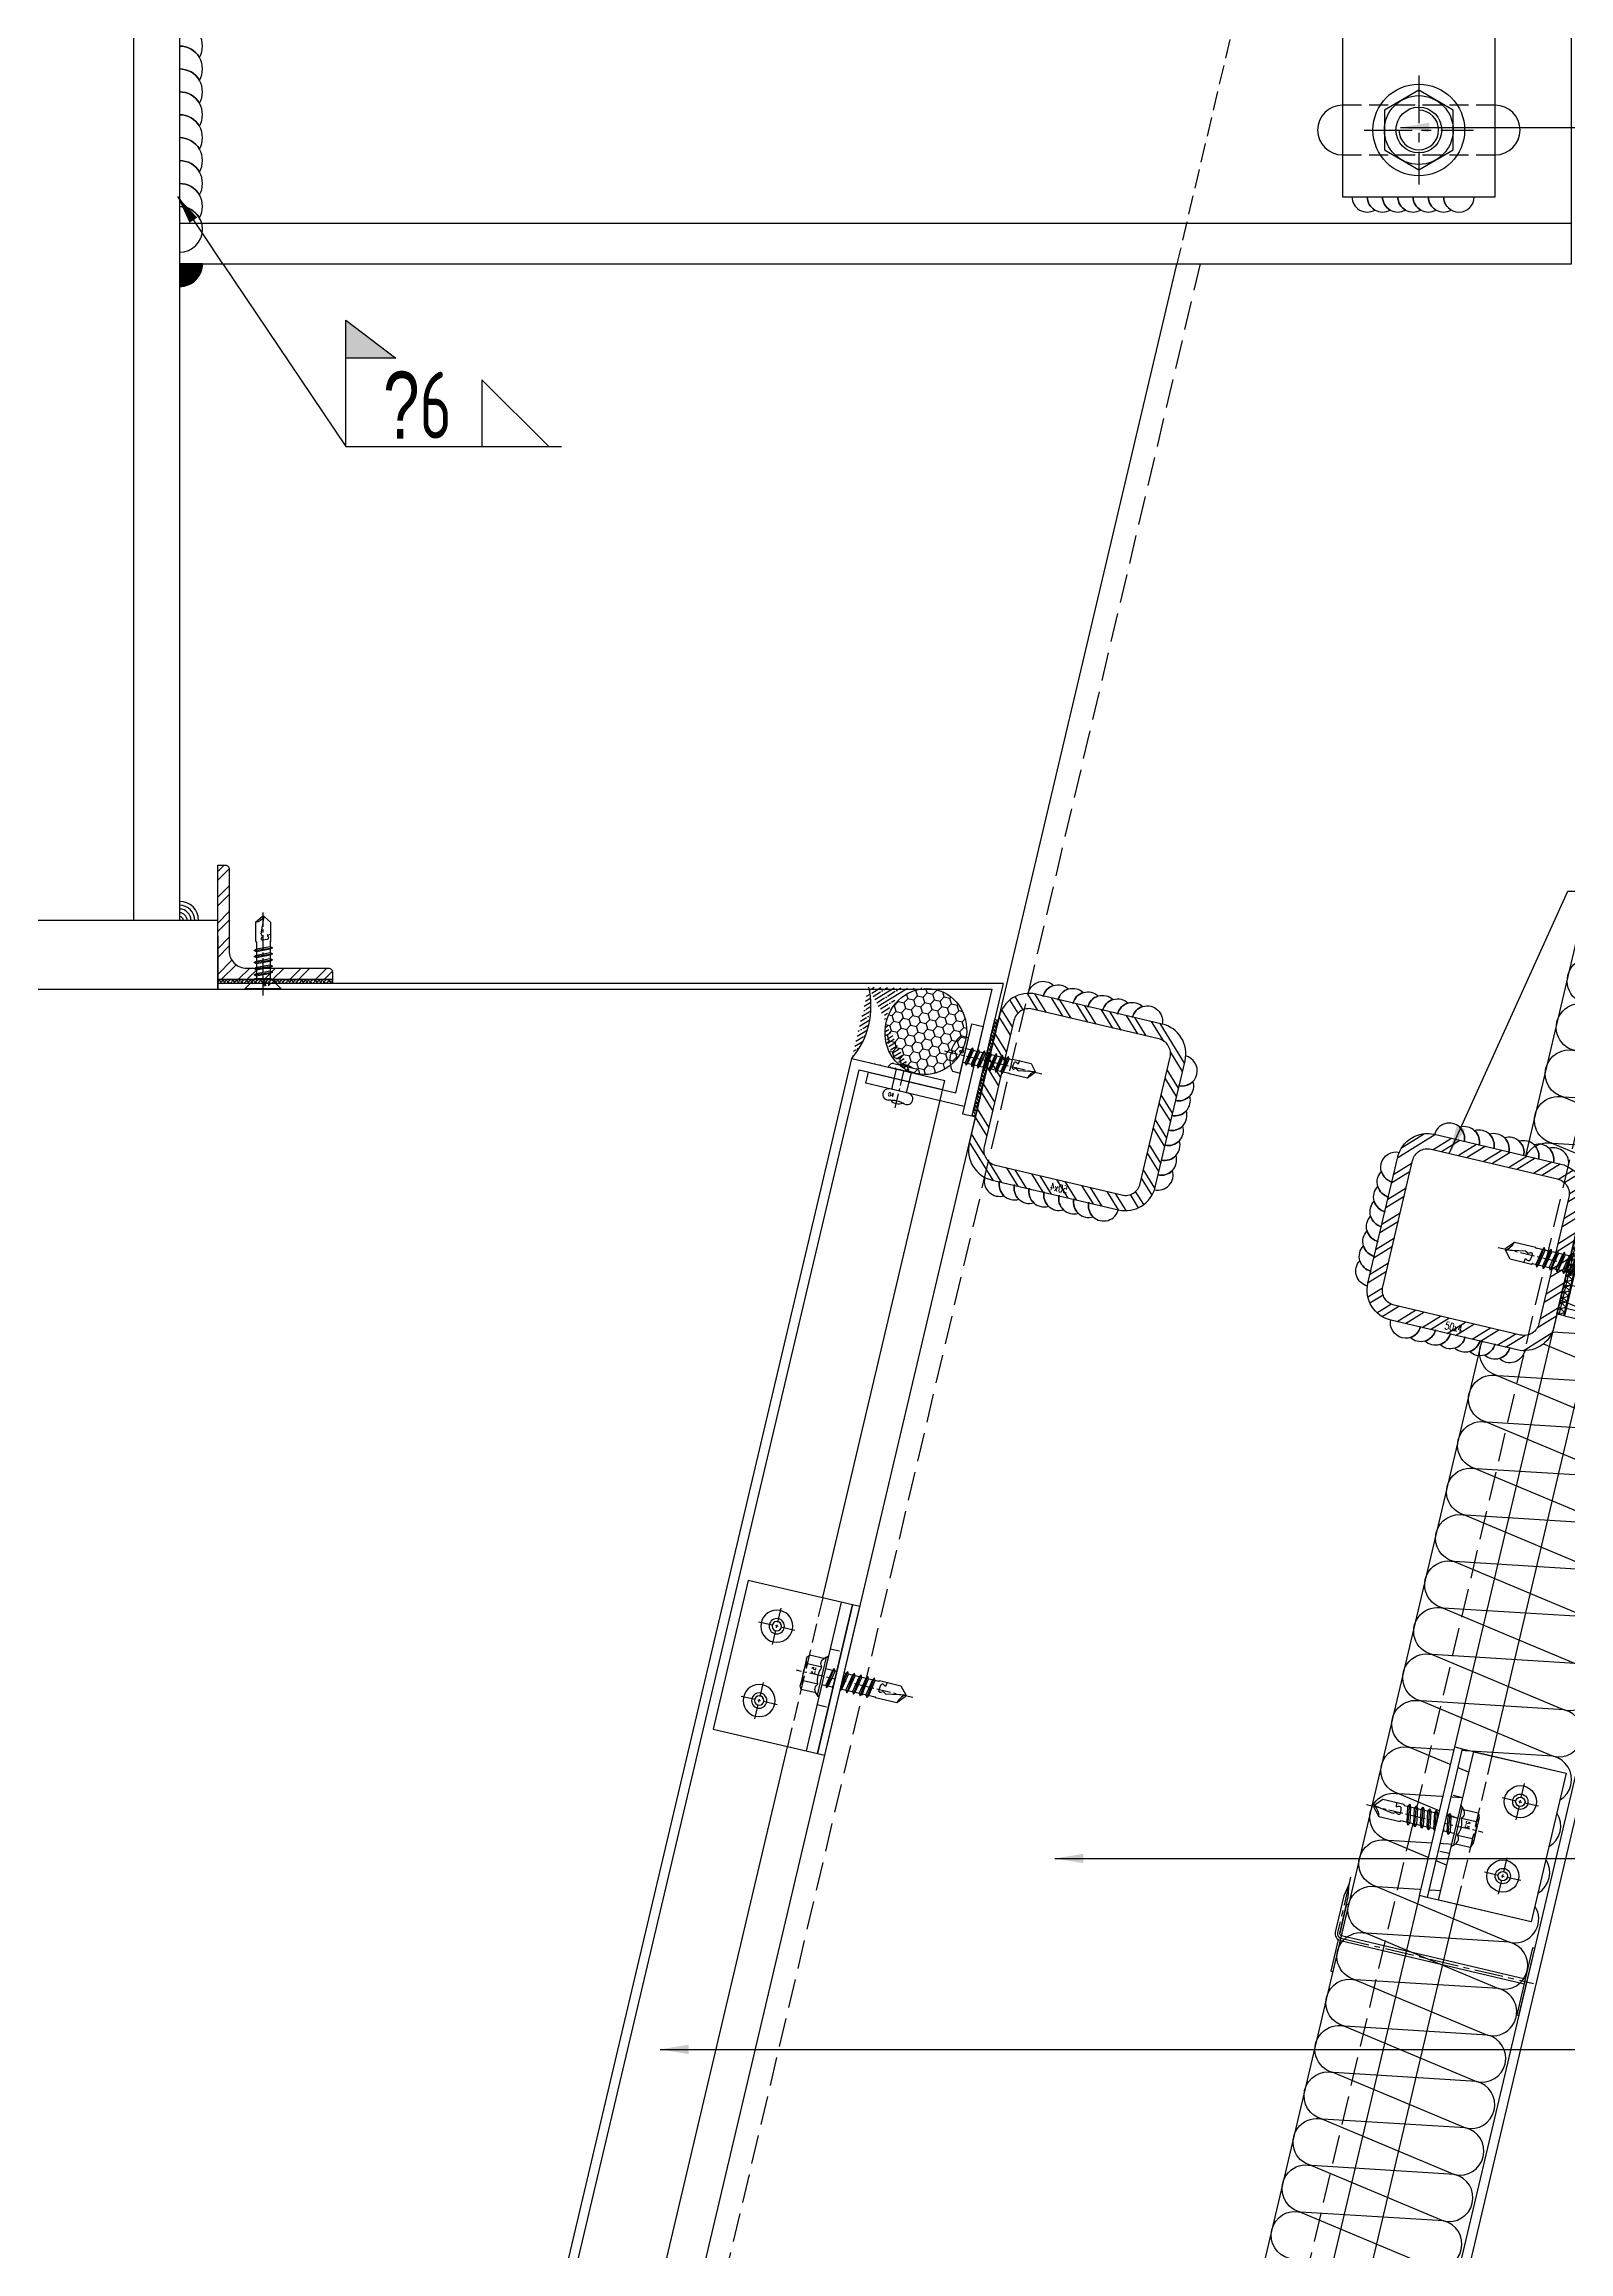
# Model space of a CAD drawing. Extents: x -160106 to 966792, y -663931 to 1550022.
# Drawn here: x -37958 to -37559, y -86445 to -85866 of the extents above; entities that cross this region are included whole.
import ezdxf
from ezdxf.enums import TextEntityAlignment as Align
from ezdxf.xclip import XClip

# ---------------------------------------------------------------- set-up
doc = ezdxf.new("R2010")
doc.units = 0
for name, pattern in [('CENTER', [2, 1.25, -0.25, 0.25, -0.25]), ('ZN-CENTER', [2, 1.25, -0.25, 0.25, -0.25]), ('ZN-DASH', [0.35, 0.25, -0.1])]:
    doc.linetypes.add(name, pattern=pattern)
for name, color, linetype in [('!ZN1-填充-8', 8, 'Continuous'), ('!ZN1-标注-173', 173, 'Continuous'), ('!ZN3-铝板幕墙-3', 3, 'Continuous'), ('!ZN4-焊缝-8', 8, 'Continuous'), ('!ZN4-辅助材料-1', 1, 'Continuous'), ('!ZN4-配件-11', 11, 'Continuous'), ('!ZN5-钢材投影-40', 40, 'Continuous'), ('!ZN5-钢材断面-2', 2, 'Continuous'), ('!ZN5-铝材投影-112', 112, 'Continuous'), ('!ZN6-虚线-8', 8, 'ZN-DASH'), ('!ZN6-轴线-1', 1, 'ZN-CENTER'), ('11紧固件', 11, 'Continuous'), ('20剖面图$0$建-墙-填充', 8, 'Continuous'), ('20剖面图$0$建-柱-钢', 9, 'Continuous'), ('DIM', 173, 'Continuous'), ('Fill', 8, 'Continuous'), ('焊缝', 8, 'Continuous')]:
    doc.layers.add(name, color=color, linetype=linetype)
doc.layers.add('@ZN-型材编号（非打印层）', color=8, linetype='Continuous', plot=False)
doc.styles.add('DHTEXT-1', font='ROMANS.shx', dxfattribs={"width": 0.7, "bigfont": 'CHINESE.shx'})
doc.styles.add('HZ_TS_0.7', font='TSSDENG', dxfattribs={"width": 0.7, "bigfont": 'HZTXT'})
doc.dimstyles.new('ZN5', dxfattribs={"dimscale": 5, "dimtxt": 2.5, "dimasz": 1.5, "dimexe": 1, "dimexo": 2, "dimgap": 0.9, "dimtad": 1, "dimdec": 0, "dimdsep": 46, "dimtxsty": 'DHTEXT-1', "dimblk": 'ARCHTICK', "dimcen": 2.5, "dimclrd": 173, "dimclre": 173, "dimclrt": 7, "dimazin": 2, "dimtfac": 1, "dimtdec": 0, "dimtix": 1, "dimtmove": 2, "dimatfit": 3, "dimfxl": 0, "dimtolj": 1, "dimtzin": 0, "dimarcsym": 0})

# ---------------------------------------------------------------- blocks, each defined once
blk = doc.blocks.new('20250911135335')
at = {"layer": '20剖面图$0$建-墙-填充'}
h = blk.add_hatch(dxfattribs=at)
h.set_pattern_fill('金属', color=0, scale=30, style=0)
h.set_pattern_definition([(45, (538034.506, -583557.45), (-53.0330086, 53.0330086), []), (45, (538069.86, -583557.45), (-53.0330086, 53.0330086), [])])
h.paths.add_polyline_path([(300, 500), (0, 500), (0, 482), (146, 482), (146, 18), (0, 18), (0, 0), (300, 0), (300, 18), (154, 18), (154, 482), (300, 482)])
at = {"layer": '20剖面图$0$建-柱-钢', "color": 0}
for p, q in [((300, 500), (0, 500)), ((0, 500), (0, 482)), ((300, 482), (300, 500)), ((0, 482), (146, 482)), ((146, 482), (146, 18)), ((154, 18), (154, 482)), ((154, 482), (300, 482)), ((146, 18), (0, 18)), ((0, 18), (0, 0)), ((300, 18), (154, 18)), ((300, 0), (300, 18)), ((0, 0), (300, 0))]:
    blk.add_line(p, q, dxfattribs=at)
blk = doc.blocks.new('20250911135442')
at = {"layer": '!ZN5-钢材投影-40', "ltscale": 0.3}
blk.add_lwpolyline([(-10, -18), (-10, -482), (-22, -482), (-22, -18)], close=True, dxfattribs=at)
at = {"layer": '焊缝', "ltscale": 30}
for centre, radius, start, end in [((-10, -18), 5, 270, 0), ((-10, -18), 4, 270, 0), ((-10, -18), 3, 270, 0), ((-10, -18), 2, 270, 0), ((-10, -18), 1, 270, 0), ((-10, -482), 5, 0, 90), ((-10, -482), 4, 0, 90), ((-10, -482), 3, 0, 90), ((-10, -482), 2, 0, 90), ((-10, -482), 1, 0, 90)]:
    blk.add_arc(centre, radius, start, end, dxfattribs=at)
blk = doc.blocks.new('铝板16mm胶缝')
at = {"layer": '!ZN1-填充-8'}
h = blk.add_hatch(dxfattribs=at)
h.set_pattern_fill('HONEY', color=256, scale=0.7, angle=-270, style=0)
h.set_pattern_definition([(90, (10097.3199, 185.0233), (-0.9623705, 1.666875), [1.11125, -2.2225]), (210, (10097.3199, 185.0233), (-0.962370845, -1.6668748), [1.11125, -2.2225]), (150, (10097.3199, 185.0233), (-1.924741345, 2e-07), [-2.2225, 1.11125])])
edge = h.paths.add_edge_path()
edge.add_ellipse((-8.5, 14.57), major_axis=(-8, 0), ratio=0.974793, start_angle=0, end_angle=360)
h = blk.add_hatch(dxfattribs=at)
h.set_pattern_fill('ANSI35', color=256, scale=0.5, angle=-270, style=0)
h.set_pattern_definition([(135, (0, 0), (-1.12253, -1.12253), []), (135, (0, 1.1225), (-1.12253, -1.12253), [1.984375, -0.396875, 0, -0.396875])])
edge = h.paths.add_edge_path()
edge.add_line((-0.51, 1.37), (-0.5, 14.57))
edge.add_line((-16.5, 1.37), (-16.5, 14.57))
edge.add_ellipse((-8.5, 14.57), major_axis=(-8, 0), ratio=0.974793, start_angle=0, end_angle=180)
edge.add_arc((-8.5, -14.45), 17.72, 63.16567, 116.83433)
at = {"layer": '!ZN4-辅助材料-1', "ltscale": 0.5}
blk.add_arc((-8.5, -14.45), 17.72, 63.16567, 116.83433, dxfattribs=at)
blk.add_ellipse((-8.5, 14.57), major_axis=(-8, 0), ratio=0.974793, dxfattribs=at)
at = {"layer": 'Defpoints', "ltscale": 0.5}
for p in [(-16.5, -0.63), (-8.5, -0.63), (-0.5, -0.63)]:
    blk.add_point(p, dxfattribs=at)
blk = doc.blocks.new('*U3378')
at = {"color": 0, "linetype": 'ZN-CENTER', "ltscale": 3}
blk.add_line((24, 0), (-7.28, 0), dxfattribs=at)
at = {"ltscale": 10}
for p, q in [((-5.45, -3.46), (-5.45, 3.46)), ((-1.02, 4.62), (-4.95, 4.62)), ((-1.02, 2.31), (-4.95, 2.31)), ((-0.55, -5.12), (-0.55, 5.12)), ((-0.17, 5.48), (0, 4.84)), ((0, -4.84), (0, 4.84)), ((0, 2.08), (14.29, 2.08)), ((1.42, 2.73), (2.2, -2.73)), ((3.22, 2.73), (4, -2.73)), ((5.02, 2.73), (5.8, -2.73)), ((6.82, 2.73), (7.6, -2.73)), ((8.62, 2.73), (9.4, -2.73)), ((10.42, 2.73), (11.2, -2.73)), ((12.22, 2.73), (13, -2.73)), ((-1.02, -2.31), (-4.95, -2.31)), ((-1.02, -4.62), (-4.95, -4.62)), ((-0.17, -5.48), (0, -4.84)), ((14.29, -2.09), (0, -2.09))]:
    blk.add_line(p, q, dxfattribs=at)
for points in [[(1.83, -2.09), (1.05, 2.08), (1.42, 2.73), (1.79, 2.08), (2.57, -2.09), (2.2, -2.73)], [(3.63, -2.09), (2.85, 2.08), (3.22, 2.73), (3.59, 2.08), (4.37, -2.09), (4, -2.73)], [(5.43, -2.09), (4.65, 2.08), (5.02, 2.73), (5.39, 2.08), (6.17, -2.09), (5.8, -2.73)], [(7.23, -2.09), (6.45, 2.08), (6.82, 2.73), (7.19, 2.08), (7.97, -2.09), (7.6, -2.73)], [(9.03, -2.09), (8.25, 2.08), (8.62, 2.73), (8.99, 2.08), (9.77, -2.09), (9.4, -2.73)], [(10.83, -2.09), (10.05, 2.08), (10.42, 2.73), (10.79, 2.08), (11.57, -2.09), (11.2, -2.73)], [(12.63, -2.09), (11.85, 2.08), (12.22, 2.73), (12.59, 2.08), (13.37, -2.09), (13, -2.73)]]:
    blk.add_lwpolyline(points, close=True, dxfattribs=at)
for points in [[(14.29, -2.09, -0.414214), (14.45, -2.24), (14.45, -2.32), (20.18, -2.32), (22, -0.26), (22, 0.26), (20.18, 2.32), (14.45, 2.32), (14.45, 2.24, -0.414214), (14.29, 2.08)], [(16.51, -2.32), (16.36, -1.2), (15.83, -1.52, -0.530462), (15.03, -1.17), (14.81, 0.1, -0.651316), (15.47, 0.54), (16, 0.21), (16.77, 0.66), (22, -0.26, -0.201226), (20.18, 2.32)]]:
    blk.add_lwpolyline(points, format="xyb", dxfattribs=at)
for centre, radius, start, end in [((-3.87, 3.46), 1.58, 133.17355, 226.82645), ((0.13, 0), 5.58, 155.5673, 204.4327), ((0.07, 3.46), 1.58, 133.17355, 226.82645), ((4.07, 0), 5.58, 155.5673, 204.4327), ((7.48, -2.87), 11.32, 132.49215, 138.60636), ((-3.87, -3.46), 1.58, 133.17355, 226.82645), ((0.07, -3.46), 1.58, 133.17355, 226.82645), ((7.48, 2.87), 11.32, 221.39356, 227.50785)]:
    blk.add_arc(centre, radius, start, end, dxfattribs=at)
at = {"layer": 'Defpoints', "color": 0, "ltscale": 10, "style": 'DHTEXT-1', "width": 0.7}
blk.add_text('5.5', height=1, rotation=90, dxfattribs=at).set_placement((-2.46, -0.93), align=Align.CENTER)
blk = doc.blocks.new('铝板连接件1(新规)')
at = {"layer": '!ZN1-填充-8'}
h = blk.add_hatch(dxfattribs=at)
h.set_pattern_fill('NET3', color=256, scale=0.4, angle=180, style=0)
h.set_pattern_definition([(180, (18968.597, 39999.0891), (-1e-15, -1.27), []), (240, (18968.597, 39999.0891), (1.099852263, -0.635), []), (300, (18968.597, 39999.0891), (1.099852263, 0.635), [])])
h.paths.add_polyline_path([(-13.5, 2), (-13.5, 0), (13.5, 0), (13.5, 2)])
at = {"layer": '!ZN4-辅助材料-1', "ltscale": 5}
blk.add_lwpolyline([(-13.5, 2), (-13.5, 0), (13.5, 0), (13.5, 2)], close=True, dxfattribs=at)
at = {"layer": '!ZN5-铝材投影-112'}
for points in [[(11.5, 2), (-13.5, 2), (-13.5, 30), (-10.5, 30), (-10.5, 5), (11.5, 5)], [(-11.5, 2), (13.5, 2), (13.5, 30), (10.5, 30), (10.5, 5), (-11.5, 5)]]:
    blk.add_lwpolyline(points, close=True, dxfattribs=at)
at = {"layer": '!ZN4-配件-11', "color": 1, "rotation": 270}
blk.add_blockref('*U3378', (0, 5), dxfattribs=at)
blk = doc.blocks.new('*U3563')
at = {"color": 0, "linetype": 'CENTER', "ltscale": 3}
blk.add_line((10.01, 0), (-2.45, 0), dxfattribs=at)
at = {"linetype": 'ByBlock', "lineweight": -2, "ltscale": 10}
for p, q in [((-1.2, -3), (-1.2, 3)), ((0, 4.2), (0, -4.2)), ((5.5, 2), (0, 2)), ((5.5, 2.5), (5.5, -2.5)), ((5.5, -2), (0, -2))]:
    blk.add_line(p, q, dxfattribs=at)
for centre, radius, start, end in [((4.42, 0), 5.96, 160.39505, 199.60495), ((0, 3), 1.2, 90, 180), ((7, 2.5), 1.5, 348.44804, 180), ((16.17, 0), 8, 164.33085, 195.66915), ((6.19, 0), 2.67, 323.22662, 36.78433), ((0, -3), 1.2, 180, 270), ((7, -2.5), 1.5, 180, 11.55196)]:
    blk.add_arc(centre, radius, start, end, dxfattribs=at)
at = {"layer": 'Defpoints', "color": 0, "ltscale": 10, "style": 'DHTEXT-1', "width": 0.7}
blk.add_text('D4', height=1, rotation=90, dxfattribs=at).set_placement((7.37, -1.85), align=Align.CENTER)
blk = doc.blocks.new('*U2369')
at = {"layer": '!ZN3-铝板幕墙-3'}
for p, q in [((-13.5, -5), (-71.45, -5)), ((13.5, -5), (23.65, -5))]:
    blk.add_line(p, q, dxfattribs=at)
for points in [[(-71.45, -30), (-10, -30, 0.414214), (-8, -28), (-8, -5), (-10.5, -5), (-10.5, -27, -0.414214), (-11, -27.5), (-71.45, -27.5)], [(23.65, -30), (10, -30, -0.414214), (8, -28), (8, -5), (10.5, -5), (10.5, -27, 0.414214), (11, -27.5), (23.65, -27.5)]]:
    blk.add_lwpolyline(points, format="xyb", dxfattribs=at)
at = {"layer": '!ZN4-辅助材料-1'}
blk.add_blockref('铝板16mm胶缝', (8.5, -29.37), dxfattribs=at)
at = {"layer": '!ZN4-配件-11', "rotation": 180}
blk.add_blockref('铝板连接件1(新规)', (0, 5), dxfattribs=at)
at = {"layer": '!ZN4-配件-11', "color": 1, "xscale": -1}
blk.add_blockref('*U3563', (-8, -16), dxfattribs=at)
at = {"layer": '!ZN4-配件-11', "color": 1}
blk.add_blockref('*U3563', (8, -16), dxfattribs=at)
blk = doc.blocks.new('方管钢50x4')
at = {"layer": 'Fill'}
h = blk.add_hatch(dxfattribs=at)
h.set_pattern_fill('ANSI32', color=8, scale=0.5, style=0)
h.set_pattern_definition([(45, (-2819.7443, -883.732), (-3.367596, 3.367596), []), (45, (-2817.499, -883.732), (-3.367596, 3.367596), [])])
edge = h.paths.add_edge_path(flags=16)
edge.add_line((-17, 21), (17, 21))
edge.add_arc((17, 17), 4, 0, 90, ccw=False)
edge.add_line((21, 17), (21, -17))
edge.add_arc((17, -17), 4, 270, 360, ccw=False)
edge.add_line((17, -21), (-17, -21))
edge.add_arc((-17, -17), 4, 180, 270, ccw=False)
edge.add_line((-21, -17), (-21, 17))
edge.add_arc((-17, 17), 4, 90, 180, ccw=False)
edge = h.paths.add_edge_path()
edge.add_line((-17, 25), (17, 25))
edge.add_arc((17, 17), 8, 0, 90, ccw=False)
edge.add_line((25, 17), (25, -17))
edge.add_arc((17, -17), 8, 270, 360, ccw=False)
edge.add_line((17, -25), (-17, -25))
edge.add_arc((-17, -17), 8, 180, 270, ccw=False)
edge.add_line((-25, -17), (-25, 17))
edge.add_arc((-17, 17), 8, 90, 180, ccw=False)
for points in [[(-17, 25), (17, 25, -0.414214), (25, 17), (25, -17, -0.414214), (17, -25), (-17, -25, -0.414214), (-25, -17), (-25, 17, -0.414214)], [(-17, 21), (17, 21, -0.414214), (21, 17), (21, -17, -0.414214), (17, -21), (-17, -21, -0.414214), (-21, -17), (-21, 17, -0.414214)]]:
    blk.add_lwpolyline(points, format="xyb", close=True)
at = {"layer": '@ZN-型材编号（非打印层）', "style": 'DHTEXT-1', "width": 0.7}
blk.add_text('50x4', height=2, dxfattribs=at).set_placement((-0.51, -23.04), align=Align.MIDDLE_CENTER)
blk = doc.blocks.new('*U2371')
at = {"layer": '!ZN5-钢材断面-2'}
blk.add_blockref('方管钢50x4', (0, 0), dxfattribs=at)
blk = doc.blocks.new('*U2279')
at = {"linetype": 'ByBlock', "ltscale": 15}
for points in [[(-0.5, 50.6), (-9, 50.6), (-9, 50), (-0.6, 50)], [(0.6, 50), (9, 50), (9, 50.6), (1.2, 50.6)]]:
    blk.add_lwpolyline(points, dxfattribs=at)
blk.add_lwpolyline([(0.6, 0.6), (0.6, 50, -0.414214), (1.2, 50.6), (10.94, 50.6), (14.34, 51.2), (10.94, 51.8), (1.2, 51.8, 0.414214), (-0.6, 50), (-0.6, 0.6)], format="xyb", dxfattribs=at)
at = {"color": 0, "linetype": 'ZN-CENTER', "ltscale": 6}
blk.add_lwpolyline([(16.11, 51.2), (1.2, 51.2, 0.414214), (0, 50), (0, -1.81)], format="xyb", dxfattribs=at)
at = {"linetype": 'ByBlock', "ltscale": 15}
blk.add_lwpolyline([(-9, 0.6), (-9, 0), (9, 0), (9, 0.6)], close=True, dxfattribs=at)
blk = doc.blocks.new('*U1991')
at = {"color": 0, "linetype": 'ZN-CENTER', "ltscale": 3}
blk.add_line((24, 0), (-7.28, 0), dxfattribs=at)
at = {"ltscale": 10}
for p, q in [((-5.45, -3.46), (-5.45, 3.46)), ((-1.02, 4.62), (-4.95, 4.62)), ((-1.02, 2.31), (-4.95, 2.31)), ((-0.55, -5.12), (-0.55, 5.12)), ((-0.17, 5.48), (0, 4.84)), ((0, -4.84), (0, 4.84)), ((0, 2.08), (14.29, 2.08)), ((1.42, 2.73), (2.2, -2.73)), ((3.22, 2.73), (4, -2.73)), ((5.02, 2.73), (5.8, -2.73)), ((6.82, 2.73), (7.6, -2.73)), ((8.62, 2.73), (9.4, -2.73)), ((10.42, 2.73), (11.2, -2.73)), ((12.22, 2.73), (13, -2.73)), ((-1.02, -2.31), (-4.95, -2.31)), ((-1.02, -4.62), (-4.95, -4.62)), ((-0.17, -5.48), (0, -4.84)), ((14.29, -2.09), (0, -2.09))]:
    blk.add_line(p, q, dxfattribs=at)
for points in [[(1.83, -2.09), (1.05, 2.08), (1.42, 2.73), (1.79, 2.08), (2.57, -2.09), (2.2, -2.73)], [(3.63, -2.09), (2.85, 2.08), (3.22, 2.73), (3.59, 2.08), (4.37, -2.09), (4, -2.73)], [(5.43, -2.09), (4.65, 2.08), (5.02, 2.73), (5.39, 2.08), (6.17, -2.09), (5.8, -2.73)], [(7.23, -2.09), (6.45, 2.08), (6.82, 2.73), (7.19, 2.08), (7.97, -2.09), (7.6, -2.73)], [(9.03, -2.09), (8.25, 2.08), (8.62, 2.73), (8.99, 2.08), (9.77, -2.09), (9.4, -2.73)], [(10.83, -2.09), (10.05, 2.08), (10.42, 2.73), (10.79, 2.08), (11.57, -2.09), (11.2, -2.73)], [(12.63, -2.09), (11.85, 2.08), (12.22, 2.73), (12.59, 2.08), (13.37, -2.09), (13, -2.73)]]:
    blk.add_lwpolyline(points, close=True, dxfattribs=at)
for points in [[(14.29, -2.09, -0.414214), (14.45, -2.24), (14.45, -2.32), (20.18, -2.32), (22, -0.26), (22, 0.26), (20.18, 2.32), (14.45, 2.32), (14.45, 2.24, -0.414214), (14.29, 2.08)], [(16.51, -2.32), (16.36, -1.2), (15.83, -1.52, -0.530462), (15.03, -1.17), (14.81, 0.1, -0.651316), (15.47, 0.54), (16, 0.21), (16.77, 0.66), (22, -0.26, -0.201226), (20.18, 2.32)]]:
    blk.add_lwpolyline(points, format="xyb", dxfattribs=at)
for centre, radius, start, end in [((-3.87, 3.46), 1.58, 133.17355, 226.82645), ((0.13, 0), 5.58, 155.5673, 204.4327), ((0.07, 3.46), 1.58, 133.17355, 226.82645), ((4.07, 0), 5.58, 155.5673, 204.4327), ((7.48, -2.87), 11.32, 132.49215, 138.60636), ((-3.87, -3.46), 1.58, 133.17355, 226.82645), ((0.07, -3.46), 1.58, 133.17355, 226.82645), ((7.48, 2.87), 11.32, 221.39356, 227.50785)]:
    blk.add_arc(centre, radius, start, end, dxfattribs=at)
at = {"layer": 'Defpoints', "color": 0, "ltscale": 10, "style": 'DHTEXT-1', "width": 0.7}
blk.add_text('5.5', height=1, rotation=90, dxfattribs=at).set_placement((-2.46, -0.93), align=Align.CENTER)
blk = doc.blocks.new('*U2070')
at = {"color": 0, "linetype": 'CENTER', "ltscale": 3}
for p, q in [((4.88, 0), (-4.88, 0)), ((0, 4.88), (0, -4.88))]:
    blk.add_line(p, q, dxfattribs=at)
at = {"linetype": 'ByBlock', "ltscale": 10}
for radius in [4.2, 2, 1.23]:
    blk.add_circle((0, 0), radius, dxfattribs=at)
blk = doc.blocks.new('*U2372')
at = {"layer": '!ZN1-填充-8'}
h = blk.add_hatch(dxfattribs=at)
h.set_pattern_fill('NET3', color=256, scale=0.75, angle=180, style=0)
h.set_pattern_definition([(180, (-1731.706, 294.7402), (-3e-16, -2.38125), []), (240, (-1731.706, 294.7402), (2.062223, -1.190625), []), (300, (-1731.706, 294.7402), (2.062223, 1.190625), [])])
h.paths.add_polyline_path([(20, 0), (-20, 0), (-20, -2), (20, -2)])
at = {"ltscale": 0.125}
blk.add_wipeout([(-20, -30), (20, -30), (20, -5), (-20, -5)], dxfattribs=at).dxf.layer = '!ZN6-虚线-8'
at = {"layer": '!ZN5-铝材投影-112', "ltscale": 0.25}
blk.add_line((-20, -5), (20, -5), dxfattribs=at)
at = {"layer": '!ZN5-铝材投影-112'}
blk.add_lwpolyline([(20, -2), (-20, -2), (-20, -30), (20, -30)], close=True, dxfattribs=at)
at = {"layer": '!ZN6-虚线-8', "linetype": 'ZN-DASH', "ltscale": 10}
for p, q in [((-7.5, -5), (-7.5, -2)), ((7.5, -5), (7.5, -2))]:
    blk.add_line(p, q, dxfattribs=at)
at = {"layer": '!ZN6-虚线-8', "color": 8, "linetype": 'ZN-DASH', "ltscale": 20}
blk.add_line((-20, -10), (20, -10), dxfattribs=at)
at = {"layer": '!ZN4-配件-11', "color": 1, "xscale": -1, "rotation": 270}
for name, p in [('*U1991', (0, -5)), ('*U2070', (-10, -20)), ('*U2070', (10, -20))]:
    blk.add_blockref(name, p, dxfattribs=at)
at = {"ltscale": 0.25}
blk.add_wipeout([(20, 0), (20, -2), (-20, -2), (-20, 0)], dxfattribs=at).dxf.layer = '!ZN4-辅助材料-1'
at = {"layer": '!ZN4-辅助材料-1'}
blk.add_lwpolyline([(20, 0), (-20, 0), (-20, -2), (20, -2)], close=True, dxfattribs=at)
blk = doc.blocks.new('20250911165331', base_point=(-36130.85, -91557.02))
at = {"layer": '!ZN1-填充-8'}
h = blk.add_hatch(dxfattribs=at)
h.set_pattern_fill('ANSI35', color=256, scale=0.5, angle=-373.2788, style=0)
h.set_pattern_definition([(31.7211637, (0, 0), (-0.834685093, 1.350354415), []), (31.7211637, (1.0925, -0.2578), (-0.834685093, 1.350354415), [1.984375, -0.396875, 0, -0.396875])])
edge = h.paths.add_edge_path()
edge.add_line((-36130.85, -91557.01), (-36118, -91560.05))
edge.add_line((-36127.18, -91541.45), (-36114.19, -91541.77))
edge.add_ellipse((-36114.58, -91551.48), major_axis=(-4.6, 9.02), ratio=0.857124, start_angle=-33.237, end_angle=126.8802)
edge.add_arc((-36144.41, -91545.6), 17.72, 319.8868, 373.5555)
h = blk.add_hatch(dxfattribs=at)
h.set_pattern_fill('HONEY', color=256, scale=0.79815, angle=-373.2788, style=0)
h.set_pattern_definition([(346.7211637, (0, 0), (2.101820111, 0.631422353), [1.267062553, -2.534125107]), (106.7211637, (0, 0), (-1.597737854, 1.504518434), [1.267062553, -2.534125107]), (46.7211637, (0, 0), (0.504082257, 2.135940787), [-2.534125107, 1.267062553])])
edge = h.paths.add_edge_path()
edge.add_ellipse((-36114.72, -91551.15), major_axis=(2.16, 9.16), ratio=0.944112, start_angle=0, end_angle=360)
at = {"layer": '!ZN4-辅助材料-1', "ltscale": 0.5}
blk.add_arc((-36144.41, -91545.6), 17.72, 319.8868, 13.5555, dxfattribs=at)
blk.add_ellipse((-36114.72, -91551.15), major_axis=(2.16, 9.16), ratio=0.944112, dxfattribs=at)
blk = doc.blocks.new('20250917095455', base_point=(57190.19, -100003.16))
at = {"linetype": 'ZN-DASH', "ltscale": 20}
blk.add_wipeout([(56900.79, -100123.16), (57265.19, -100123.16), (57265.19, -100003.16), (56900.79, -100003.16)], dxfattribs=at).dxf.layer = '!ZN6-虚线-8'
at = {"layer": '!ZN4-焊缝-8', "ltscale": 0.1}
h = blk.add_hatch(color=256, dxfattribs=at)
edge = h.paths.add_edge_path()
edge.add_line((56906.79, -100003.16), (56900.79, -100003.16))
edge.add_line((56900.79, -100003.16), (56900.79, -99997.16))
edge.add_arc((56900.79, -100003.16), 6, 0, 90, ccw=False)
h = blk.add_hatch(color=256, dxfattribs=at)
edge = h.paths.add_edge_path()
edge.add_line((56906.79, -100123.16), (56900.79, -100123.16))
edge.add_line((56900.79, -100123.16), (56900.79, -100129.16))
edge.add_arc((56900.79, -100123.16), 6, 270, 360)
for points in [[(56906.79, -100003.16), (56900.79, -100003.16), (56900.79, -99997.16, -0.414214)], [(56906.79, -100123.16), (56900.79, -100123.16), (56900.79, -100129.16, 0.414214)]]:
    blk.add_lwpolyline(points, format="xyb", close=True, dxfattribs=at)
at = {"layer": '!ZN4-焊缝-8', "color": 8, "ltscale": 20}
blk.add_lwpolyline([(56900.79, -100120.16, 1), (56900.79, -100108.16, -0.267949), (56905.98, -100111.16, 0.57735), (56900.79, -100102.16, -0.267949), (56905.98, -100105.16, 0.57735), (56900.79, -100096.16, -0.267949), (56905.98, -100099.16, 0.57735), (56900.79, -100090.16, -0.267949), (56905.98, -100093.16, 0.57735), (56900.79, -100084.16, -0.267949), (56905.98, -100087.16, 0.57735), (56900.79, -100078.16, -0.267949), (56905.98, -100081.16, 0.57735), (56900.79, -100072.16, -0.267949), (56905.98, -100075.16, 0.57735), (56900.79, -100066.16, -0.267949), (56905.98, -100069.16, 0.57735), (56900.79, -100060.16, -0.267949), (56905.98, -100063.16, 0.57735), (56900.79, -100054.16, -0.267949), (56905.98, -100057.16, 0.57735), (56900.79, -100048.16, -0.267949), (56905.98, -100051.16, 0.57735), (56900.79, -100042.16, -0.267949), (56905.98, -100045.16, 0.57735), (56900.79, -100036.16, -0.267949), (56905.98, -100039.16, 0.57735), (56900.79, -100030.16, -0.267949), (56905.98, -100033.16, 0.57735), (56900.79, -100024.16, -0.267949), (56905.98, -100027.16, 0.57735), (56900.79, -100018.16, -0.267949), (56905.98, -100021.16, 0.57735), (56900.79, -100012.16, -0.267949), (56905.98, -100015.16, 0.57735), (56900.79, -100006.16)], format="xyb", dxfattribs=at)
at = {"layer": '!ZN4-焊缝-8', "ltscale": 0.1}
for points in [[(57207.69, -100020.66, -0.57735), (57213.69, -100017.19, 0.267949), (57211.69, -100020.66, -0.57735), (57217.69, -100017.19, 0.267949), (57215.69, -100020.66, -0.57735), (57221.69, -100017.19, 0.267949), (57219.69, -100020.66, -0.57735), (57225.69, -100017.19, 0.267949), (57223.69, -100020.66, -0.57735), (57229.69, -100017.19, 0.267949), (57227.69, -100020.66, -0.57735), (57233.69, -100017.19, 0.267949), (57231.69, -100020.66, -1), (57239.69, -100020.66, -1)], [(57207.69, -100105.66, 0.57735), (57213.69, -100109.12, -0.267949), (57211.69, -100105.66, 0.57735), (57217.69, -100109.12, -0.267949), (57215.69, -100105.66, 0.57735), (57221.69, -100109.12, -0.267949), (57219.69, -100105.66, 0.57735), (57225.69, -100109.12, -0.267949), (57223.69, -100105.66, 0.57735), (57229.69, -100109.12, -0.267949), (57227.69, -100105.66, 0.57735), (57233.69, -100109.12, -0.267949), (57231.69, -100105.66, 1), (57239.69, -100105.66, 1)]]:
    blk.add_lwpolyline(points, format="xyb", dxfattribs=at)
at = {"layer": '!ZN4-配件-11', "linetype": 'ByBlock', "ltscale": 10}
for points in [[(57234.19, -100032.96), (57225.19, -100027.76), (57216.19, -100032.96), (57216.19, -100043.35), (57225.19, -100048.55), (57234.19, -100043.35)], [(57234.19, -100082.96), (57225.19, -100077.76), (57216.19, -100082.96), (57216.19, -100093.35), (57225.19, -100098.55), (57234.19, -100093.35)]]:
    blk.add_lwpolyline(points, close=True, dxfattribs=at)
for centre, radius in [((57225.19, -100038.16), 12), ((57225.19, -100038.16), 9), ((57225.19, -100038.16), 6), ((57225.19, -100088.16), 12), ((57225.19, -100088.16), 9), ((57225.19, -100088.16), 6)]:
    blk.add_circle(centre, radius, dxfattribs=at)
for centre in [(57225.19, -100038.16), (57225.19, -100088.16)]:
    blk.add_arc(centre, 5.19, 180, 90, dxfattribs=at)
at = {"layer": '!ZN5-钢材投影-40', "ltscale": 800}
for p, q in [((56900.79, -100013.72), (57265.19, -100013.72)), ((56900.79, -100112.59), (57265.19, -100112.59))]:
    blk.add_line(p, q, dxfattribs=at)
at = {"layer": '!ZN5-钢材投影-40'}
for points in [[(56900.79, -100123.16), (57265.19, -100123.16), (57265.19, -100003.16), (56900.79, -100003.16)], [(57207.69, -100105.66), (57245.19, -100105.66), (57245.19, -100020.66), (57205.19, -100020.66), (57205.19, -100105.66)]]:
    blk.add_lwpolyline(points, close=True, dxfattribs=at)
for points in [[(57205.19, -100044.66), (57205.19, -100044.66, -1), (57205.19, -100031.66), (57205.19, -100031.66)], [(57245.19, -100031.66), (57245.19, -100031.66, -1), (57245.19, -100044.66), (57245.19, -100044.66)], [(57205.19, -100081.66), (57205.19, -100081.66, 1), (57205.19, -100094.66), (57205.19, -100094.66)], [(57245.19, -100094.66), (57245.19, -100094.66, 1), (57245.19, -100081.66), (57245.19, -100081.66)]]:
    blk.add_lwpolyline(points, format="xyb", dxfattribs=at)
at = {"layer": '!ZN6-虚线-8', "linetype": 'ZN-DASH', "ltscale": 20}
for p, q in [((57190.19, -100003.16), (57161.87, -100123.16)), ((57205.19, -100031.66), (57245.19, -100031.66)), ((57205.19, -100044.66), (57245.19, -100044.66)), ((57245.19, -100081.66), (57205.19, -100081.66)), ((57205.19, -100094.66), (57245.19, -100094.66))]:
    blk.add_line(p, q, dxfattribs=at)
at = {"layer": '!ZN6-轴线-1', "color": 1, "linetype": 'ZN-CENTER', "ltscale": 10}
for p, q in [((57225.19, -100023.88), (57225.19, -100052.43)), ((57210.92, -100038.16), (57239.47, -100038.16)), ((57225.19, -100073.88), (57225.19, -100102.43)), ((57210.92, -100088.16), (57239.47, -100088.16))]:
    blk.add_line(p, q, dxfattribs=at)
blk = doc.blocks.new('*U2963')
at = {"color": 0, "linetype": 'CENTER', "ltscale": 3}
blk.add_line((-1.64, 0), (20.6, 0), dxfattribs=at)
at = {"linetype": 'ByBlock', "ltscale": 10}
for p, q in [((0.2, 4.68), (0.2, -4.62)), ((3.78, 2.4), (4.46, -2.4)), ((5.38, 2.4), (6.06, -2.4)), ((6.98, 2.4), (7.66, -2.4)), ((8.58, 2.4), (9.26, -2.4)), ((10.18, 2.4), (10.86, -2.4)), ((12.38, -1.79), (2.8, -1.79))]:
    blk.add_line(p, q, dxfattribs=at)
for points in [[(0.2, -4.62), (0, -4.62), (0, 4.68), (0.2, 4.68), (2.8, 2.08), (2.8, 2.02), (2.8, -2.02)], [(4.1, -1.79), (3.43, 1.79), (3.78, 2.4), (4.13, 1.79), (4.81, -1.79), (4.46, -2.4)], [(5.7, -1.79), (5.03, 1.79), (5.38, 2.4), (5.73, 1.79), (6.41, -1.79), (6.06, -2.4)], [(7.3, -1.79), (6.63, 1.79), (6.98, 2.4), (7.33, 1.79), (8.01, -1.79), (7.66, -2.4)], [(8.9, -1.79), (8.23, 1.79), (8.58, 2.4), (8.93, 1.79), (9.61, -1.79), (9.26, -2.4)], [(10.5, -1.79), (9.83, 1.79), (10.18, 2.4), (10.53, 1.79), (11.21, -1.79), (10.86, -2.4)]]:
    blk.add_lwpolyline(points, close=True, dxfattribs=at)
blk.add_lwpolyline([(12.41, 1.79), (2.8, 1.79)], dxfattribs=at)
for points in [[(12.38, -1.79, -0.414214), (12.51, -1.93), (12.51, -1.99), (17.43, -1.99), (19, -0.22), (19, 0.22), (17.43, 1.99), (12.51, 1.99), (12.51, 1.89, -0.414214), (12.41, 1.79)], [(14.29, -1.99), (14.15, -1.03), (13.7, -1.31, -0.530462), (13.02, -1), (12.83, 0.09, -0.651316), (13.4, 0.47), (13.85, 0.18), (14.51, 0.57), (19, -0.22, -0.201226), (17.43, 1.99)]]:
    blk.add_lwpolyline(points, format="xyb", dxfattribs=at)
at = {"layer": 'Defpoints', "color": 0, "ltscale": 10, "style": 'DHTEXT-1', "width": 0.7}
blk.add_text('4.8', height=1, rotation=90, dxfattribs=at).set_placement((1.86, -0.98), align=Align.CENTER)
blk = doc.blocks.new('*U1052')
at = {"color": 0, "linetype": 'CENTER', "ltscale": 3}
blk.add_line((-5.42, 0), (20.8, 0), dxfattribs=at)
at = {"linetype": 'ByBlock', "ltscale": 10}
for p, q in [((0, 1.79), (12.38, 1.79)), ((0.98, 2.4), (1.66, -2.4)), ((2.58, 2.4), (3.26, -2.4)), ((4.18, 2.4), (4.86, -2.4)), ((5.78, 2.4), (6.46, -2.4)), ((7.38, 2.4), (8.06, -2.4)), ((8.98, 2.4), (9.66, -2.4)), ((10.58, 2.4), (11.26, -2.4)), ((12.38, -1.79), (0, -1.79))]:
    blk.add_line(p, q, dxfattribs=at)
blk.add_lwpolyline([(-3.3, 0.4), (-3.69, 0.4, -0.147478), (-2.14, 4.75), (0, 4.75), (0, -4.75), (-2.14, -4.75, -0.147478), (-3.69, -0.4), (-3.3, -0.4)], format="xyb", close=True, dxfattribs=at)
for points in [[(1.3, -1.79), (0.63, 1.79), (0.98, 2.4), (1.33, 1.79), (2.01, -1.79), (1.66, -2.4)], [(2.9, -1.79), (2.23, 1.79), (2.58, 2.4), (2.93, 1.79), (3.61, -1.79), (3.26, -2.4)], [(4.5, -1.79), (3.83, 1.79), (4.18, 2.4), (4.53, 1.79), (5.21, -1.79), (4.86, -2.4)], [(6.1, -1.79), (5.43, 1.79), (5.78, 2.4), (6.13, 1.79), (6.81, -1.79), (6.46, -2.4)], [(7.7, -1.79), (7.03, 1.79), (7.38, 2.4), (7.73, 1.79), (8.41, -1.79), (8.06, -2.4)], [(9.3, -1.79), (8.63, 1.79), (8.98, 2.4), (9.33, 1.79), (10.01, -1.79), (9.66, -2.4)], [(10.9, -1.79), (10.23, 1.79), (10.58, 2.4), (10.93, 1.79), (11.61, -1.79), (11.26, -2.4)]]:
    blk.add_lwpolyline(points, close=True, dxfattribs=at)
for points in [[(12.38, -1.79, -0.414214), (12.51, -1.93), (12.51, -1.99), (17.43, -1.99), (19, -0.22), (19, 0.22), (17.43, 1.99), (12.51, 1.99), (12.51, 1.93, -0.396102), (12.38, 1.79)], [(14.29, -1.99), (14.15, -1.03), (13.7, -1.31, -0.530462), (13.02, -1), (12.83, 0.09, -0.651316), (13.4, 0.47), (13.85, 0.18), (14.51, 0.57), (19, -0.22, -0.201226), (17.43, 1.99)]]:
    blk.add_lwpolyline(points, format="xyb", dxfattribs=at)
at = {"layer": 'Defpoints', "color": 0, "ltscale": 10, "style": 'DHTEXT-1', "width": 0.7}
blk.add_text('4.8', height=1, rotation=90, dxfattribs=at).set_placement((-0.49, -1.36), align=Align.CENTER)
blk = doc.blocks.new('ZN-角钢30X30X3')
at = {"layer": '!ZN1-填充-8'}
h = blk.add_hatch(dxfattribs=at)
h.set_pattern_fill('ANSI32', color=256, scale=0.5, style=0)
edge = h.paths.add_edge_path()
edge.add_line((0, 0), (0, 30))
edge.add_line((0, 30), (2, 30))
edge.add_arc((2, 29), 1, 360, 450, ccw=False)
edge.add_line((3, 29), (3, 7.5))
edge.add_arc((7.5, 7.5), 4.5, 180, 270)
edge.add_line((7.5, 3), (29, 3))
edge.add_arc((29, 2), 1, 360, 450, ccw=False)
edge.add_line((30, 2), (30, 0))
edge.add_line((30, 0), (0, 0))
at = {"layer": '!ZN5-钢材断面-2'}
blk.add_lwpolyline([(0, 0), (0, 30), (2, 30, -0.414214), (3, 29), (3, 7.5, 0.414214), (7.5, 3), (29, 3, -0.414214), (30, 2), (30, 0), (0, 0)], format="xyb", dxfattribs=at)
blk = doc.blocks.new('*U1980')
at = {"layer": '!ZN5-钢材断面-2', "extrusion": (0, 0, -1), "zscale": -1, "rotation": 90}
blk.add_blockref('ZN-角钢30X30X3', (0, 0), dxfattribs=at)
blk = doc.blocks.new('20250911162422')
at = {"layer": '11紧固件', "ltscale": 40}
h = blk.add_hatch(dxfattribs=at)
h.set_pattern_fill('ANSI38', color=256, scale=0.4, angle=76.72116, style=0)
h.set_pattern_definition([(121.7212, (-193.8724, 15281.9347), (-0.540142, -0.333874), []), (211.7212, (-193.8724, 15281.9347), (-0.7464095, -1.20789), [1.5875, -0.9525])])
h.paths.add_polyline_path([(-145.68, 15291.84), (-146.66, 15292.07), (-152.62, 15266.81), (-151.64, 15266.58)])
at = {"layer": 'Fill', "ltscale": 800}
h = blk.add_hatch(dxfattribs=at)
h.set_pattern_fill('ANSI38', color=256, scale=0.4, style=0)
h.set_pattern_definition([(45, (-350, 15301.5), (-0.449013, 0.449013), []), (135, (-350, 15301.5), (-1.347038, 0.449013), [1.5875, -0.9525])])
h.paths.add_polyline_path([(-320, 15302.5), (-320, 15301.5), (-350, 15301.5), (-350, 15302.5)])
at = {"layer": '!ZN3-铝板幕墙-3'}
for p, q in [((-2157.99, 6025), (771.72, 18439)), ((-2133.2, 6021.19), (797.4, 18439)), ((-2135.7, 6021.48), (794.25, 18436.5)), ((-1636.95, 9125.31), (-184, 15281.87)), ((-1633.94, 9127.17), (-182.14, 15278.87)), ((-1612.61, 9119.57), (-159.66, 15276.13))]:
    blk.add_line(p, q, dxfattribs=at)
at = {"layer": '!ZN3-铝板幕墙-3', "ltscale": 4}
for p, q in [((-144.43, 15301.5), (-350, 15301.5)), ((-350, 15300), (-147.35, 15300)), ((-147.35, 15300), (-155.05, 15267.38)), ((-144.43, 15301.5), (-152.62, 15266.81)), ((-184, 15281.87), (-159.66, 15276.13)), ((-182.14, 15278.87), (-160.24, 15273.7)), ((-155.05, 15267.38), (-152.62, 15266.81))]:
    blk.add_line(p, q, dxfattribs=at)
at = {"layer": '!ZN3-铝板幕墙-3', "ltscale": 800}
blk.add_line((-350, 15300), (-350, 15301.5), dxfattribs=at)
at = {"layer": '!ZN5-钢材投影-40'}
for p, q in [((-2083.45, 6384.38), (766.79, 18461.68)), ((-2239.17, 6421.13), (564.09, 18299.36))]:
    blk.add_line(p, q, dxfattribs=at)
at = {"layer": '!ZN5-钢材投影-40', "ltscale": 100}
blk.add_line((-2239.17, 6421.13), (600.51, 18453.68), dxfattribs=at)
at = {"layer": '!ZN5-铝材投影-112'}
blk.add_lwpolyline([(-149.66, 15290.21), (-154.6, 15269.28), (-180.39, 15275.37), (-179.7, 15278.29), (-156.83, 15272.89), (-152.58, 15290.9)], close=True, dxfattribs=at)
at = {"layer": '!ZN6-虚线-8', "ltscale": 30}
for p, q in [((-2089.29, 6385.76), (760.56, 18461.38)), ((-2233.33, 6419.76), (606.75, 18453.98))]:
    blk.add_line(p, q, dxfattribs=at)
at = {"layer": '11紧固件', "ltscale": 800}
blk.add_lwpolyline([(-320, 15302.5), (-320, 15301.5), (-350, 15301.5), (-350, 15302.5), (-320, 15302.5)], dxfattribs=at)
at = {"layer": '11紧固件', "ltscale": 40}
blk.add_lwpolyline([(-145.68, 15291.84), (-146.66, 15292.07), (-152.62, 15266.81), (-151.64, 15266.58), (-145.68, 15291.84)], dxfattribs=at)
at = {"layer": '20剖面图$0$建-柱-钢'}
blk.add_line((-350, 15314), (-350, 15300), dxfattribs=at)
at = {"layer": 'Defpoints', "ltscale": 0.5}
for p in [(-182.27, 15297.9), (-184.11, 15290.12), (-185.94, 15282.33)]:
    blk.add_point(p, dxfattribs=at)
at = {"layer": 'Fill'}
for points in [[(-7.54, 15256.37, -0.344895), (-0.54, 15259.6), (34.04, 15245.1, 1)], [(36.91, 15257.27), (-0.54, 15259.6, -1), (2.33, 15271.76), (36.91, 15257.27, 1)], [(39.78, 15269.43), (2.33, 15271.76, -1), (5.2, 15283.93)], [(5.2, 15283.93, -1), (8.07, 15296.09)], [(8.07, 15296.09, -1), (10.94, 15308.26)], [(1.44, 15218.66), (25.43, 15208.6, 1), (28.3, 15220.77), (2.32, 15222.39)], [(-69.45, 14967.62, -1), (-66.58, 14979.78), (-31.99, 14965.29, 1), (-29.12, 14977.45), (-66.58, 14979.78, -1), (-63.71, 14991.95), (-29.12, 14977.45, 1), (-26.25, 14989.62), (-63.71, 14991.95, -1), (-60.84, 15004.12), (-26.25, 14989.62, 1), (-23.38, 15001.79), (-60.84, 15004.12, -1), (-57.97, 15016.28), (-23.38, 15001.79, 1), (-20.51, 15013.95), (-57.97, 15016.28, -1), (-55.09, 15028.45), (-20.51, 15013.95, 1), (-17.64, 15026.12), (-55.09, 15028.45, -1), (-52.22, 15040.61), (-17.64, 15026.12, 1), (-14.77, 15038.28), (-52.22, 15040.61, -1), (-49.35, 15052.78), (-14.77, 15038.28, 1), (-11.9, 15050.45), (-49.35, 15052.78, -1), (-46.48, 15064.94), (-11.9, 15050.45, 1), (-9.03, 15062.61), (-46.48, 15064.94, -1), (-43.61, 15077.11), (-9.03, 15062.61, 1), (-6.15, 15074.78), (-43.61, 15077.11, -1), (-40.74, 15089.28), (-6.15, 15074.78, 1), (-3.28, 15086.95), (-40.74, 15089.28, -1), (-37.87, 15101.44), (-3.28, 15086.95, 1), (-0.41, 15099.11), (-37.87, 15101.44, -1), (-35, 15113.61), (-0.41, 15099.11, 1), (2.46, 15111.28), (-35, 15113.61, -1), (-32.13, 15125.77), (2.46, 15111.28, 1), (5.33, 15123.44), (-32.13, 15125.77, -1), (-29.25, 15137.94), (5.33, 15123.44, 1)], [(8.2, 15135.61), (-29.25, 15137.94, -1), (-26.38, 15150.11), (8.2, 15135.61, 1)], [(11.07, 15147.77), (-26.38, 15150.11, -1), (-23.51, 15162.27), (11.07, 15147.77, 1)], [(13.94, 15159.94), (-23.51, 15162.27, -1), (-20.64, 15174.44), (13.94, 15159.94, 1)], [(16.82, 15172.11), (-20.64, 15174.44, -1), (-17.77, 15186.6), (16.82, 15172.11, 1)], [(19.69, 15184.27), (-17.77, 15186.6, -1), (-14.9, 15198.77), (19.69, 15184.27, 1)], [(22.56, 15196.44), (-14.9, 15198.77, -0.487105), (-19.02, 15207.7, -0.487105)], [(-2.97, 15207.14), (22.56, 15196.44, 1), (25.43, 15208.6), (-0.66, 15210.23)]]:
    blk.add_lwpolyline(points, format="xyb", dxfattribs=at)
for points in [[(-7.63, 15256.39), (206.45, 16163.54)], [(-781.71, 11976.39), (-19.12, 15207.73)]]:
    blk.add_lwpolyline(points, dxfattribs=at)
at = {"layer": '焊缝', "ltscale": 30}
for points in [[(-137.83, 15298.99, -0.57735), (-131.2, 15300.98, 0.267949), (-133.94, 15298.07, -0.57735), (-127.3, 15300.06, 0.267949), (-130.04, 15297.15, -0.57735), (-123.41, 15299.14, 0.267949), (-126.15, 15296.23, -0.57735), (-119.52, 15298.22, 0.267949), (-122.26, 15295.31, -0.57735), (-115.62, 15297.31, 0.267949), (-118.37, 15294.39, -0.57735), (-111.73, 15296.39, 0.267949), (-114.47, 15293.47, -0.57735), (-107.84, 15295.47, 0.267949), (-110.58, 15292.56, -1), (-102.79, 15290.72, -1)], [(-104.81, 15247.47, 0.57735), (-100.09, 15252.54, -0.267949), (-103.91, 15251.37, 0.57735), (-99.18, 15256.43, -0.267949), (-103.01, 15255.27, 0.57735), (-98.28, 15260.33, -0.267949), (-102.11, 15259.16, 0.57735), (-97.38, 15264.23, -0.267949), (-101.2, 15263.06, 0.57735), (-96.48, 15268.12, -0.267949), (-100.3, 15266.96, 0.57735), (-95.57, 15272.02, -0.267949), (-99.4, 15270.85, 0.57735), (-94.67, 15275.92, -0.267949), (-98.5, 15274.75, 1), (-96.69, 15282.54, 1)], [(3.52, 15253.58, 0.57735), (-1.52, 15258.33, -0.267949), (-0.37, 15254.5, 0.57735), (-5.42, 15259.25, -0.267949), (-4.27, 15255.42, 0.57735), (-9.31, 15260.17, -0.267949), (-8.16, 15256.34, 0.57735), (-13.2, 15261.09, -0.267949), (-12.05, 15257.26, 0.57735), (-17.1, 15262.01, -0.267949), (-15.95, 15258.18, 0.57735), (-20.99, 15262.93, -0.267949), (-19.84, 15259.1, 0.57735), (-24.88, 15263.85, -0.267949), (-23.73, 15260.01, 1), (-31.52, 15261.85, 1)], [(-49.05, 15222.27, -0.57735), (-51.01, 15228.91, 0.267949), (-48.11, 15226.15, -0.57735), (-50.08, 15232.8, 0.267949), (-47.18, 15230.04, -0.57735), (-49.14, 15236.69, 0.267949), (-46.24, 15233.93, -0.57735), (-48.21, 15240.58, 0.267949), (-45.31, 15237.82, -0.57735), (-47.27, 15244.47, 0.267949), (-44.37, 15241.71, -0.57735), (-46.34, 15248.35, 0.267949), (-43.44, 15245.6, -0.57735), (-45.4, 15252.24, 0.267949), (-42.5, 15249.49, -1), (-40.63, 15257.27, -1)], [(-149.24, 15250.66, 0.57735), (-144.19, 15245.91, -0.267949), (-145.34, 15249.74, 0.57735), (-140.3, 15244.99, -0.267949), (-141.45, 15248.82, 0.57735), (-136.41, 15244.07, -0.267949), (-137.56, 15247.9, 0.57735), (-132.51, 15243.15, -0.267949), (-133.67, 15246.98, 0.57735), (-128.62, 15242.23, -0.267949), (-129.77, 15246.06, 0.57735), (-124.73, 15241.31, -0.267949), (-125.88, 15245.14, 0.57735), (-120.84, 15240.39, -0.267949), (-121.99, 15244.22, 1), (-114.2, 15242.39, 1)], [(-7.89, 15205.25, -0.57735), (-14.52, 15203.26, 0.267949), (-11.78, 15206.17, -0.57735), (-18.42, 15204.18, 0.267949), (-15.67, 15207.09, -0.57735), (-22.31, 15205.1, 0.267949), (-19.57, 15208.01, -0.57735), (-26.2, 15206.01, 0.267949), (-23.46, 15208.93, -0.57735), (-30.09, 15206.93, 0.267949), (-27.35, 15209.85, -0.57735), (-33.99, 15207.85, 0.267949), (-31.25, 15210.76, -0.57735), (-37.88, 15208.77, 0.267949), (-35.14, 15211.68, -1), (-42.92, 15213.52, -1)]]:
    blk.add_lwpolyline(points, format="xyb", dxfattribs=at)
at = {"layer": '!ZN3-铝板幕墙-3', "ltscale": 40, "xscale": 1.2, "yscale": 1.2, "zscale": 1.2}
blk.add_blockref('20250911165331', (-184, 15281.87), dxfattribs=at)
at = {"layer": '!ZN4-配件-11', "xscale": -1}
for name, p, rotation in [('*U1980', (-350, 15302.5), 270), ('*U2371', (-125.04, 15270.46), 346.721163745943)]:
    blk.add_blockref(name, p, dxfattribs=dict(at, rotation=rotation))
at = {"layer": '!ZN4-配件-11', "color": 1}
for name, p, rotation in [('*U2963', (-338.11, 15300), 90), ('*U3563', (-170.37, 15278.66), 256.7211637462614), ('*U2279', (-7.32, 15040.02), 76.72116374612558)]:
    blk.add_blockref(name, p, dxfattribs=dict(at, rotation=rotation))
at = {"layer": '!ZN4-配件-11', "color": 1, "xscale": -0.9999999999999992, "rotation": 166.7211637461264}
blk.add_blockref('*U1052', (-154.53, 15282.64), dxfattribs=at)
at = {"layer": '!ZN4-配件-11', "rotation": 346.7211637463087}
blk.add_blockref('*U2371', (-20.68, 15233.78), dxfattribs=at)
at = {"ltscale": 100}
blk.add_blockref('20250911135335', (-650, 15300), dxfattribs=at)
at = {"xscale": -1, "rotation": 76.72116374628084}
blk.add_blockref('*U2369', (8.52, 15226.89), dxfattribs=at)
at = {"layer": '20剖面图$0$建-柱-钢', "ltscale": 100}
blk.add_blockref('20250911135442', (-350, 15800), dxfattribs=at)
at = {"layer": '!ZN5-钢材投影-40', "ltscale": 800}
blk.add_blockref('20250917095455', (-70.6, 15610), dxfattribs=at)
at = {"rotation": 256.7211637461211}
blk.add_blockref('*U2372', (-186.51, 15118.84), dxfattribs=at)
at = {"xscale": -1, "rotation": 76.72116374612558}
blk.add_blockref('*U2372', (-30.79, 15082.09), dxfattribs=at)
blk = doc.blocks.new('_ArchTick')
at = {"color": 0, "linetype": 'ByBlock', "const_width": 0.4}
blk.add_lwpolyline([(-0.5, -0.5), (0.5, 0.5)], dxfattribs=at)
blk = doc.blocks.new('中南-角焊缝符号左')
blk.add_hatch(color=8).paths.add_polyline_path([(0, 6.63), (-2.63, 4.63), (0, 4.63)])
for p, q in [((0, 6.63), (-2.63, 4.63)), ((0, 0), (0, 6.63)), ((-2.63, 4.63), (0, 4.63)), ((-7.13, 3.5), (-10.63, 0)), ((-7.13, 3.5), (-7.13, 0))]:
    blk.add_line(p, q)
at = {"ltscale": 30}
blk.add_line((0, 0), (-11.29, 0), dxfattribs=at)
at = {"color": 0, "style": 'HZ_TS_0.7', "width": 0.7, "flags": 8}
blk.add_attdef('HF', text='', height=3.5, dxfattribs=at).set_placement((-2.45, 2.18), align=Align.MIDDLE_RIGHT)
blk = doc.blocks.new('*D2991')
at = {"layer": 'Defpoints', "color": 0, "ltscale": 50, "transparency": 16777216}
for p in [(-37525.28, -86193.89), (-37658.56, -86758.64), (-37584.86, -86776.03)]:
    blk.add_point(p, dxfattribs=at)
at = {"layer": 'DIM', "color": 173, "linetype": 'ByBlock', "lineweight": -2, "ltscale": 50, "transparency": 16777216}
for p, q in [((-37515.55, -86196.19), (-37446.72, -86212.44)), ((-37451.59, -86211.29), (-37584.86, -86776.03)), ((-37648.83, -86760.93), (-37580, -86777.18))]:
    blk.add_line(p, q, dxfattribs=at)
at = {"layer": 'DIM', "color": 173, "lineweight": -2, "ltscale": 50, "transparency": 16777216, "xscale": 7.5, "yscale": 7.5, "zscale": 7.5}
for p, rotation in [((-37451.59, -86211.29), 76.72116374613447), ((-37584.86, -86776.03), 256.7211637461344)]:
    blk.add_blockref('_ArchTick', p, dxfattribs=dict(at, rotation=rotation))
at = {"layer": 'DIM', "color": 7, "ltscale": 50, "transparency": 16777216, "insert": (-37528.69, -86491.19), "char_height": 12.5, "attachment_point": 5, "rotation": 76.72116, "style": 'DHTEXT-1'}
blk.add_mtext('\\A1;DIM', dxfattribs=at)

msp = doc.modelspace()

# ---------------------------------------------------------------- block references
at = {"ltscale": 100}
ref = msp.add_blockref('20250911162422', (-37563, -101413.89), dxfattribs=at)
XClip(ref).set_block_clipping_path([(-707.5583296459, 14655.2594950696), (387.8619593782, 16488.0939963564)])

# ---------------------------------------------------------------- next in the draw order: block references
at = {"layer": '!ZN1-标注-173', "color": 7}
ref = msp.add_blockref('中南-角焊缝符号左', (-37879.51, -85971.81), dxfattribs=dict(at, xscale=-5, yscale=5, zscale=5))
ref.add_attrib('HF', '%%1376', dxfattribs={"layer": '0', "color": 0, "height": 17.5, "style": 'HZ_TS_0.7', "width": 0.7}).set_placement((-37851.73, -85960.93), align=Align.MIDDLE_RIGHT)

# ---------------------------------------------------------------- next in the draw order: dimensions: what is measured, and where the dimension line sits
at = {"layer": 'DIM', "ltscale": 50}
dim = msp.add_aligned_dim(p1=(-37525.28, -86193.89), p2=(-37658.56, -86758.64), distance=75.72, text='DIM', dimstyle='ZN5', dxfattribs=at)
dim.commit()
dim.dimension.update_dxf_attribs({"geometry": '*D2991', "text_midpoint": (-37528.69, -86491.19)})

# ---------------------------------------------------------------- next in the draw order: leaders
at = {"layer": 'DIM'}
for points in [[(-37603.39, -85888.22), (-37379.95, -85888.22), (-37134.1, -85888.22)], [(-37590.64, -86156.89), (-37559.59, -86088.22), (-37134.1, -86088.22)], [(-37693.89, -86341.53), (-37379.95, -86341.53), (-37134.1, -86341.53)], [(-37797.23, -86391.53), (-37379.95, -86391.53), (-37134.1, -86391.53)]]:
    msp.add_leader(points, dimstyle='ZN5', dxfattribs=at)
at = {"layer": 'DIM', "ltscale": 50}
msp.add_leader([(-37923.57, -85906.27), (-37879.51, -85971.81)], dimstyle='ZN5', dxfattribs=at)

doc.saveas('drawing.dxf')
